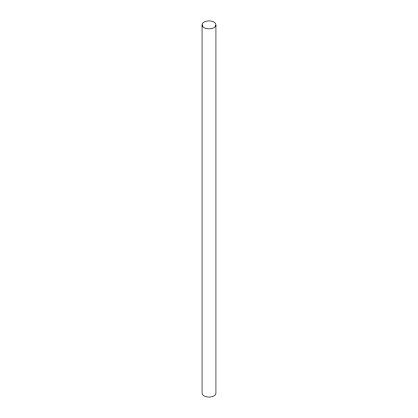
<?xml version="1.0" encoding="UTF-8"?>
<svg xmlns="http://www.w3.org/2000/svg" width="418" height="418" viewBox="0 0 418 418"><rect width="100%" height="100%" fill="white"/><g stroke="black" fill="none" stroke-linecap="round" stroke-linejoin="round"><path stroke-width="0.63" d="M215.928 25.336A6.949 4.013 0 0 1 204.893 28.116A6.949 4.013 0 0 1 206.241 21.208A6.949 4.013 0 0 1 215.928 25.336L215.928 393.542A6.949 4.013 0 0 1 208.76 397.1A6.949 4.013 0 0 1 202.072 393.239L202.072 25.038"/></g></svg>
